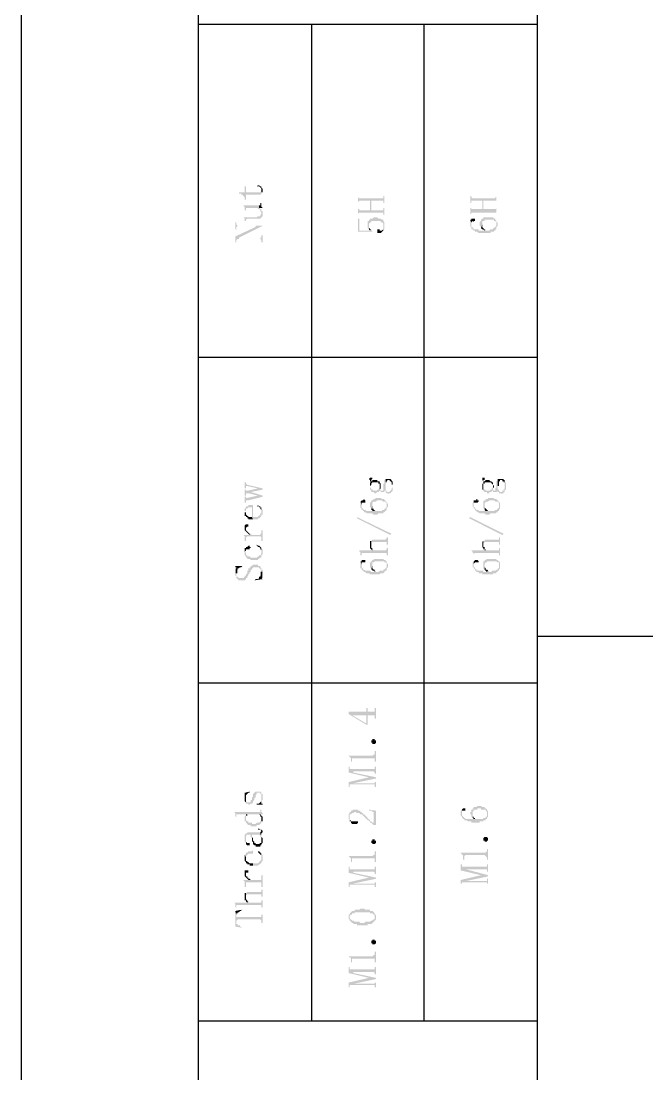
# Model space of a CAD drawing. Header units: inches. Extents: x 3613 to 8393, y -2205 to -794.
# Drawn here: x 7973.29 to 7996.97, y -1040.07 to -1000.27 of the extents above; entities that cross this region are included whole.
import ezdxf

# ---------------------------------------------------------------- set-up
doc = ezdxf.new("R2010")
doc.units = ezdxf.units.IN
doc.header["$MEASUREMENT"] = 0

msp = doc.modelspace()

# ---------------------------------------------------------------- hatches: boundary and pattern name
at = {"transparency": 33554559}
for points in [[(7981.527, -1006.742), (7981.527, -1006.787), (7981.617, -1006.787), (7981.617, -1006.832), (7981.662, -1006.832), (7981.707, -1006.877), (7981.707, -1006.877), (7981.752, -1006.922), (7981.752, -1007.012), (7981.798, -1007.012), (7981.798, -1006.832), (7982.339, -1006.832), (7982.384, -1006.787), (7982.384, -1006.651), (7982.384, -1006.696), (7982.384, -1006.696), (7982.339, -1006.742), (7981.798, -1006.742), (7981.798, -1006.516), (7981.752, -1006.516), (7981.752, -1006.742)], [(7982.204, -1006.516), (7982.294, -1006.516), (7982.339, -1006.561), (7982.339, -1006.561), (7982.384, -1006.606), (7982.384, -1006.787), (7982.384, -1006.742), (7982.429, -1006.742), (7982.429, -1006.651), (7982.429, -1006.606), (7982.384, -1006.561), (7982.384, -1006.516), (7982.339, -1006.516), (7982.294, -1006.471), (7982.249, -1006.471)], [(7986.04, -1006.877), (7986.04, -1007.148), (7986.04, -1007.103), (7986.04, -1007.103), (7986.085, -1007.058), (7986.491, -1007.058), (7986.491, -1007.419), (7986.536, -1007.058), (7986.988, -1007.058), (7986.988, -1007.103), (7986.988, -1007.148), (7987.033, -1007.148), (7987.033, -1006.877), (7986.988, -1006.877), (7986.988, -1006.922), (7986.988, -1006.967), (7986.085, -1006.967), (7986.04, -1006.922)], [(7986.04, -1007.328), (7986.04, -1007.599), (7986.04, -1007.554), (7986.04, -1007.554), (7986.085, -1007.509), (7986.988, -1007.509), (7986.988, -1007.599), (7987.033, -1007.599), (7987.033, -1007.328), (7986.988, -1007.328), (7986.988, -1007.373), (7986.988, -1007.419), (7986.536, -1007.419), (7986.536, -1007.058), (7986.491, -1007.419), (7986.085, -1007.419), (7986.085, -1007.373), (7986.04, -1007.373), (7986.04, -1007.328)], [(7990.282, -1006.877), (7990.282, -1007.148), (7990.328, -1007.148), (7990.328, -1007.058), (7990.734, -1007.058), (7990.734, -1007.373), (7990.779, -1007.058), (7991.275, -1007.058), (7991.275, -1007.148), (7991.275, -1006.877), (7991.275, -1006.922), (7991.23, -1006.922), (7991.23, -1006.967), (7990.373, -1006.967), (7990.328, -1006.922), (7990.328, -1006.877), (7990.328, -1006.877)], [(7990.282, -1007.328), (7990.282, -1007.554), (7990.328, -1007.554), (7990.328, -1007.509), (7991.275, -1007.509), (7991.275, -1007.554), (7991.275, -1007.328), (7991.275, -1007.328), (7991.23, -1007.373), (7990.779, -1007.373), (7990.779, -1007.058), (7990.734, -1007.373), (7990.328, -1007.373), (7990.328, -1007.328), (7990.328, -1007.328)], [(7981.707, -1007.238), (7981.707, -1007.283), (7981.752, -1007.283), (7981.752, -1007.328), (7981.752, -1007.419), (7981.798, -1007.419), (7981.798, -1007.373), (7981.798, -1007.328), (7982.249, -1007.328), (7982.249, -1007.373), (7982.294, -1007.373), (7982.339, -1007.419), (7982.339, -1007.464), (7982.339, -1007.464), (7982.384, -1007.509), (7982.384, -1007.554), (7982.384, -1007.373), (7982.339, -1007.373), (7982.294, -1007.328), (7982.294, -1007.238)], [(7981.707, -1007.689), (7981.707, -1007.689), (7981.752, -1007.734), (7981.752, -1007.78), (7981.752, -1007.825), (7981.798, -1007.825), (7981.798, -1007.78), (7981.798, -1007.78), (7981.843, -1007.734), (7982.339, -1007.734), (7982.384, -1007.689), (7982.384, -1007.689), (7982.429, -1007.644), (7982.429, -1007.554), (7982.429, -1007.464), (7982.384, -1007.464), (7982.384, -1007.419), (7982.384, -1007.373), (7982.384, -1007.554), (7982.384, -1007.554), (7982.339, -1007.599), (7982.339, -1007.644), (7982.249, -1007.644), (7982.204, -1007.689)], [(7982.294, -1007.238), (7982.294, -1007.328), (7982.429, -1007.328), (7982.384, -1007.283), (7982.384, -1007.238), (7982.384, -1007.148), (7982.339, -1007.148), (7982.339, -1007.193), (7982.339, -1007.238), (7982.339, -1007.238)], [(7981.391, -1007.87), (7981.391, -1008.141), (7981.437, -1008.141), (7981.437, -1008.05), (7981.437, -1008.05), (7981.482, -1008.005), (7982.159, -1008.005), (7982.159, -1008.05), (7982.429, -1008.005), (7981.482, -1008.005), (7981.437, -1007.96), (7981.437, -1007.87)], [(7986.04, -1007.734), (7986.04, -1008.231), (7986.582, -1008.231), (7986.582, -1008.186), (7986.536, -1008.186), (7986.536, -1008.141), (7986.491, -1008.186), (7986.085, -1008.186), (7986.085, -1007.734)], [(7986.401, -1007.96), (7986.401, -1008.005), (7986.401, -1008.096), (7986.401, -1008.096), (7986.446, -1008.141), (7986.446, -1007.96), (7986.446, -1007.915), (7986.491, -1007.915), (7986.491, -1007.87), (7986.536, -1007.87), (7986.536, -1007.825), (7986.898, -1007.825), (7986.898, -1007.87), (7986.943, -1007.87), (7986.988, -1007.915), (7986.988, -1007.96), (7986.988, -1008.141), (7987.033, -1008.141), (7987.033, -1008.05), (7987.033, -1007.96), (7987.033, -1007.87), (7987.033, -1007.87), (7986.988, -1007.825), (7986.988, -1007.78), (7986.943, -1007.78), (7986.898, -1007.734), (7986.807, -1007.734), (7986.762, -1007.689), (7986.627, -1007.689), (7986.582, -1007.734), (7986.491, -1007.734), (7986.491, -1007.78), (7986.446, -1007.78), (7986.446, -1007.825), (7986.401, -1007.825), (7986.401, -1007.915), (7986.401, -1007.915)], [(7990.282, -1007.78), (7990.328, -1007.915), (7990.328, -1007.87), (7990.328, -1007.87), (7990.373, -1007.825), (7990.373, -1007.825), (7990.418, -1007.87), (7990.418, -1007.825), (7990.463, -1007.825), (7990.463, -1007.78), (7990.463, -1007.734), (7990.328, -1007.734), (7990.328, -1007.78)], [(7990.282, -1007.915), (7990.282, -1008.005), (7990.282, -1008.05), (7990.328, -1008.05), (7990.328, -1008.141), (7990.373, -1008.141), (7990.418, -1008.186), (7990.463, -1008.186), (7990.463, -1008.231), (7990.553, -1008.231), (7990.598, -1008.276), (7991.05, -1008.276), (7991.05, -1008.231), (7991.185, -1008.231), (7991.185, -1008.186), (7991.23, -1008.186), (7991.23, -1008.141), (7991.275, -1008.141), (7991.275, -1007.96), (7991.275, -1008.005), (7991.275, -1008.005), (7991.23, -1008.05), (7991.23, -1008.05), (7991.185, -1008.096), (7991.14, -1008.096), (7991.14, -1008.141), (7991.05, -1008.141), (7991.005, -1008.186), (7990.869, -1008.186), (7990.869, -1008.141), (7990.824, -1008.141), (7990.824, -1008.186), (7990.598, -1008.186), (7990.598, -1008.141), (7990.418, -1008.141), (7990.418, -1008.096), (7990.373, -1008.096), (7990.373, -1008.05), (7990.328, -1008.05), (7990.328, -1007.96), (7990.328, -1007.915), (7990.282, -1007.78), (7990.282, -1007.87), (7990.282, -1007.87)], [(7990.644, -1007.96), (7990.644, -1008.005), (7990.644, -1008.005), (7990.689, -1008.05), (7990.689, -1008.096), (7990.689, -1008.096), (7990.734, -1007.96), (7990.734, -1007.915), (7990.734, -1007.825), (7990.824, -1007.825), (7990.824, -1007.78), (7991.185, -1007.78), (7991.185, -1007.825), (7991.23, -1007.825), (7991.275, -1007.87), (7991.275, -1007.915), (7991.275, -1008.096), (7991.275, -1008.05), (7991.321, -1008.005), (7991.321, -1007.96), (7991.321, -1007.87), (7991.275, -1007.87), (7991.275, -1007.825), (7991.275, -1007.825), (7991.23, -1007.78), (7991.23, -1007.734), (7991.185, -1007.734), (7991.14, -1007.689), (7990.779, -1007.689), (7990.779, -1007.734), (7990.734, -1007.734), (7990.689, -1007.78), (7990.689, -1007.825), (7990.644, -1007.87), (7990.644, -1007.915)], [(7981.391, -1008.411), (7981.391, -1008.637), (7981.437, -1008.637), (7981.437, -1008.547), (7981.437, -1008.547), (7981.482, -1008.502), (7981.527, -1008.457), (7982.429, -1008.005), (7982.159, -1008.05)], [(7986.446, -1008.141), (7986.446, -1008.141), (7986.491, -1008.186), (7986.491, -1008.186), (7986.536, -1008.141), (7986.491, -1008.141), (7986.491, -1008.096), (7986.446, -1008.096), (7986.446, -1008.005), (7986.446, -1008.005)], [(7986.762, -1008.231), (7986.762, -1008.276), (7986.898, -1008.276), (7986.943, -1008.231), (7986.943, -1008.231), (7986.988, -1008.186), (7986.988, -1008.005), (7986.988, -1008.05), (7986.988, -1008.141), (7986.988, -1008.141), (7986.943, -1008.186), (7986.852, -1008.186), (7986.852, -1008.141), (7986.762, -1008.141), (7986.762, -1008.186)], [(7990.689, -1008.096), (7990.734, -1008.141), (7990.779, -1008.141), (7990.824, -1008.186), (7990.824, -1008.141), (7990.824, -1008.141), (7990.779, -1008.096), (7990.779, -1008.096), (7990.734, -1008.05), (7990.734, -1007.96), (7990.734, -1007.96)], [(7981.482, -1008.502), (7982.339, -1008.502), (7982.384, -1008.547), (7982.384, -1008.637), (7982.429, -1008.637), (7982.429, -1008.366), (7982.384, -1008.366), (7982.384, -1008.457), (7982.339, -1008.457), (7982.339, -1008.502), (7981.527, -1008.502), (7981.527, -1008.457)], [(7981.752, -1017.709), (7981.752, -1017.934), (7981.798, -1017.934), (7981.798, -1017.889), (7981.798, -1017.844), (7981.843, -1017.844), (7982.249, -1017.934), (7982.249, -1017.934), (7982.429, -1017.98), (7982.429, -1017.934), (7981.843, -1017.799), (7981.843, -1017.799), (7981.798, -1017.754), (7981.798, -1017.709)], [(7986.446, -1017.573), (7986.446, -1017.573), (7986.491, -1017.618), (7986.491, -1017.664), (7986.536, -1017.709), (7986.536, -1017.618), (7986.536, -1017.618), (7986.582, -1017.573), (7986.582, -1017.528), (7986.491, -1017.528)], [(7986.491, -1017.98), (7986.536, -1018.025), (7986.536, -1018.07), (7986.627, -1018.07), (7986.672, -1018.115), (7986.717, -1018.115), (7986.762, -1018.07), (7986.807, -1018.07), (7986.852, -1018.025), (7986.898, -1018.025), (7986.898, -1018.07), (7987.033, -1018.07), (7987.033, -1018.025), (7987.078, -1018.025), (7987.078, -1018.07), (7987.078, -1018.07), (7987.123, -1018.115), (7987.168, -1018.115), (7987.213, -1018.16), (7987.213, -1018.115), (7987.259, -1018.115), (7987.304, -1018.07), (7987.304, -1018.07), (7987.349, -1018.025), (7987.349, -1017.98), (7987.349, -1017.844), (7987.349, -1017.799), (7987.349, -1017.709), (7987.349, -1017.664), (7987.349, -1017.844), (7987.349, -1017.889), (7987.304, -1017.934), (7987.304, -1017.98), (7987.304, -1017.98), (7987.259, -1018.025), (7987.259, -1018.025), (7987.213, -1018.07), (7987.123, -1018.07), (7987.123, -1018.025), (7987.078, -1018.025), (7987.078, -1017.98), (7987.078, -1017.573), (7987.033, -1017.618), (7987.033, -1017.709), (7987.033, -1017.754), (7986.988, -1017.754), (7986.988, -1017.844), (7986.988, -1017.889), (7986.988, -1017.98), (7986.988, -1018.025), (7986.898, -1018.025), (7986.898, -1017.98), (7986.852, -1017.98), (7986.852, -1017.844), (7986.852, -1017.889), (7986.852, -1017.934), (7986.852, -1017.934), (7986.807, -1017.98), (7986.762, -1017.98), (7986.762, -1018.025), (7986.627, -1018.025), (7986.582, -1017.98), (7986.536, -1017.98), (7986.536, -1017.934), (7986.536, -1017.934), (7986.491, -1017.889), (7986.491, -1017.844)], [(7986.491, -1017.844), (7986.491, -1017.889), (7986.491, -1017.98), (7986.491, -1017.844), (7986.491, -1017.844), (7986.536, -1017.799), (7986.536, -1017.754), (7986.536, -1017.754), (7986.582, -1017.709), (7986.807, -1017.709), (7986.807, -1017.754), (7986.852, -1017.754), (7986.852, -1017.844), (7986.852, -1017.98), (7986.898, -1017.934), (7986.898, -1017.844), (7986.898, -1017.754), (7986.898, -1017.754), (7986.852, -1017.709), (7986.852, -1017.664), (7986.762, -1017.664), (7986.762, -1017.618), (7986.582, -1017.618), (7986.582, -1017.664), (7986.536, -1017.664), (7986.536, -1017.618), (7986.536, -1017.709), (7986.491, -1017.709), (7986.491, -1017.754)], [(7987.078, -1017.573), (7987.078, -1017.98), (7987.078, -1017.934), (7987.078, -1017.844), (7987.078, -1017.799), (7987.078, -1017.709), (7987.123, -1017.709), (7987.123, -1017.664), (7987.123, -1017.664), (7987.168, -1017.618), (7987.213, -1017.618), (7987.259, -1017.664), (7987.259, -1017.664), (7987.304, -1017.709), (7987.304, -1017.799), (7987.349, -1017.799), (7987.349, -1017.844), (7987.349, -1017.664), (7987.304, -1017.664), (7987.304, -1017.618), (7987.304, -1017.618), (7987.259, -1017.573)], [(7990.734, -1017.573), (7990.734, -1017.618), (7990.734, -1017.618), (7990.779, -1017.664), (7990.779, -1017.709), (7990.779, -1017.618), (7990.824, -1017.618), (7990.824, -1017.573), (7990.824, -1017.528), (7990.734, -1017.528)], [(7990.734, -1017.844), (7990.734, -1017.889), (7990.734, -1017.98), (7990.779, -1017.98), (7990.779, -1017.844), (7990.779, -1017.754), (7990.824, -1017.754), (7990.824, -1017.709), (7991.05, -1017.709), (7991.095, -1017.754), (7991.095, -1017.754), (7991.14, -1017.799), (7991.14, -1017.844), (7991.14, -1017.98), (7991.14, -1017.934), (7991.14, -1017.934), (7991.185, -1017.889), (7991.185, -1017.844), (7991.185, -1017.844), (7991.14, -1017.799), (7991.14, -1017.754), (7991.14, -1017.709), (7991.095, -1017.709), (7991.095, -1017.664), (7991.05, -1017.664), (7991.005, -1017.618), (7990.869, -1017.618), (7990.824, -1017.664), (7990.779, -1017.664), (7990.779, -1017.618), (7990.779, -1017.709), (7990.779, -1017.754), (7990.734, -1017.754)], [(7990.779, -1017.98), (7990.779, -1018.025), (7990.779, -1018.025), (7990.824, -1018.07), (7990.914, -1018.07), (7990.914, -1018.115), (7991.005, -1018.115), (7991.005, -1018.07), (7991.095, -1018.07), (7991.095, -1018.025), (7991.14, -1018.025), (7991.14, -1018.07), (7991.275, -1018.07), (7991.321, -1018.025), (7991.321, -1018.07), (7991.366, -1018.07), (7991.366, -1018.115), (7991.456, -1018.115), (7991.456, -1018.16), (7991.501, -1018.115), (7991.546, -1018.115), (7991.546, -1018.07), (7991.591, -1018.07), (7991.591, -1018.025), (7991.591, -1017.98), (7991.636, -1017.98), (7991.636, -1017.844), (7991.636, -1017.799), (7991.636, -1017.709), (7991.591, -1017.709), (7991.591, -1017.664), (7991.591, -1017.844), (7991.591, -1017.934), (7991.591, -1017.934), (7991.546, -1017.98), (7991.546, -1018.025), (7991.501, -1018.025), (7991.501, -1018.07), (7991.411, -1018.07), (7991.366, -1018.025), (7991.366, -1017.98), (7991.321, -1017.98), (7991.321, -1017.573), (7991.321, -1017.618), (7991.321, -1017.618), (7991.275, -1017.664), (7991.275, -1017.709), (7991.275, -1017.754), (7991.275, -1017.844), (7991.275, -1017.889), (7991.275, -1017.889), (7991.23, -1017.934), (7991.23, -1017.98), (7991.23, -1018.025), (7991.185, -1018.025), (7991.14, -1017.98), (7991.14, -1017.844), (7991.14, -1017.889), (7991.14, -1017.889), (7991.095, -1017.934), (7991.095, -1017.98), (7991.05, -1017.98), (7991.005, -1018.025), (7990.869, -1018.025), (7990.869, -1017.98), (7990.824, -1017.98), (7990.779, -1017.934), (7990.779, -1017.844)], [(7991.321, -1017.573), (7991.321, -1017.98), (7991.321, -1017.934), (7991.321, -1017.844), (7991.366, -1017.844), (7991.366, -1017.799), (7991.366, -1017.709), (7991.366, -1017.664), (7991.411, -1017.664), (7991.411, -1017.618), (7991.501, -1017.618), (7991.501, -1017.664), (7991.546, -1017.664), (7991.546, -1017.709), (7991.591, -1017.709), (7991.591, -1017.799), (7991.591, -1017.844), (7991.591, -1017.664), (7991.591, -1017.618), (7991.546, -1017.618), (7991.546, -1017.573), (7991.366, -1017.573)], [(7981.752, -1017.98), (7981.752, -1018.205), (7981.798, -1018.205), (7981.798, -1018.16), (7981.798, -1018.115), (7981.888, -1018.115), (7981.978, -1018.07), (7982.429, -1017.98), (7982.249, -1017.934), (7981.843, -1018.025), (7981.798, -1018.025), (7981.798, -1017.98), (7981.798, -1017.98)], [(7981.752, -1018.25), (7981.752, -1018.476), (7981.798, -1018.476), (7981.798, -1018.431), (7981.798, -1018.386), (7981.888, -1018.386), (7982.429, -1018.25), (7982.249, -1018.205), (7981.843, -1018.295), (7981.798, -1018.295), (7981.798, -1018.25), (7981.798, -1018.25)], [(7981.888, -1018.115), (7982.249, -1018.205), (7982.249, -1018.205), (7982.429, -1018.25), (7982.429, -1018.205), (7981.978, -1018.07)], [(7981.752, -1018.702), (7981.752, -1018.837), (7981.752, -1018.792), (7981.798, -1018.792), (7981.798, -1018.747), (7981.798, -1018.702), (7981.843, -1018.702), (7981.888, -1018.656), (7982.023, -1018.656), (7982.023, -1019.018), (7982.068, -1019.108), (7982.249, -1019.108), (7982.249, -1019.063), (7982.294, -1019.063), (7982.339, -1019.018), (7982.339, -1019.018), (7982.384, -1018.972), (7982.384, -1018.927), (7982.429, -1018.927), (7982.429, -1018.837), (7982.429, -1018.792), (7982.429, -1018.747), (7982.384, -1018.702), (7982.384, -1018.656), (7982.384, -1018.792), (7982.384, -1018.882), (7982.339, -1018.882), (7982.339, -1018.927), (7982.339, -1018.927), (7982.294, -1018.972), (7982.249, -1018.972), (7982.249, -1019.018), (7982.068, -1019.018), (7982.068, -1018.566), (7981.888, -1018.566), (7981.888, -1018.611), (7981.798, -1018.611), (7981.798, -1018.656), (7981.798, -1018.656)], [(7982.204, -1018.611), (7982.294, -1018.611), (7982.294, -1018.656), (7982.339, -1018.656), (7982.339, -1018.702), (7982.339, -1018.702), (7982.384, -1018.747), (7982.384, -1018.792), (7982.384, -1018.656), (7982.339, -1018.656), (7982.339, -1018.611), (7982.294, -1018.611), (7982.249, -1018.566), (7982.249, -1018.566)], [(7986.13, -1018.431), (7986.175, -1018.566), (7986.175, -1018.521), (7986.175, -1018.476), (7986.311, -1018.476), (7986.311, -1018.431), (7986.311, -1018.386), (7986.311, -1018.386), (7986.266, -1018.341), (7986.266, -1018.341), (7986.221, -1018.386), (7986.175, -1018.386)], [(7986.13, -1018.521), (7986.13, -1018.611), (7986.13, -1018.656), (7986.13, -1018.656), (7986.175, -1018.702), (7986.175, -1018.747), (7986.221, -1018.747), (7986.221, -1018.792), (7986.266, -1018.792), (7986.266, -1018.837), (7986.356, -1018.837), (7986.356, -1018.882), (7986.582, -1018.882), (7986.627, -1018.927), (7986.762, -1018.927), (7986.807, -1018.882), (7986.988, -1018.882), (7986.988, -1018.837), (7987.033, -1018.837), (7987.078, -1018.792), (7987.078, -1018.792), (7987.123, -1018.747), (7987.123, -1018.566), (7987.123, -1018.611), (7987.123, -1018.656), (7987.078, -1018.656), (7987.078, -1018.702), (7987.033, -1018.702), (7987.033, -1018.747), (7986.943, -1018.747), (7986.943, -1018.792), (7986.717, -1018.792), (7986.672, -1018.747), (7986.672, -1018.792), (7986.356, -1018.792), (7986.311, -1018.747), (7986.266, -1018.747), (7986.221, -1018.702), (7986.221, -1018.702), (7986.175, -1018.656), (7986.175, -1018.566), (7986.175, -1018.566), (7986.13, -1018.431)], [(7986.491, -1018.566), (7986.491, -1018.656), (7986.536, -1018.656), (7986.536, -1018.702), (7986.536, -1018.747), (7986.582, -1018.566), (7986.582, -1018.476), (7986.582, -1018.476), (7986.627, -1018.431), (7986.717, -1018.431), (7986.762, -1018.386), (7986.943, -1018.386), (7986.988, -1018.431), (7987.078, -1018.431), (7987.078, -1018.476), (7987.123, -1018.476), (7987.123, -1018.566), (7987.123, -1018.747), (7987.123, -1018.656), (7987.168, -1018.656), (7987.168, -1018.566), (7987.168, -1018.521), (7987.168, -1018.521), (7987.123, -1018.476), (7987.123, -1018.431), (7987.078, -1018.431), (7987.078, -1018.386), (7987.033, -1018.386), (7987.033, -1018.341), (7986.943, -1018.341), (7986.898, -1018.295), (7986.717, -1018.295), (7986.672, -1018.341), (7986.627, -1018.341), (7986.582, -1018.386), (7986.536, -1018.386), (7986.536, -1018.431), (7986.536, -1018.431), (7986.491, -1018.476), (7986.491, -1018.521), (7986.491, -1018.521)], [(7986.536, -1018.747), (7986.582, -1018.747), (7986.582, -1018.792), (7986.672, -1018.792), (7986.672, -1018.747), (7986.627, -1018.747), (7986.627, -1018.702), (7986.582, -1018.702), (7986.582, -1018.611), (7986.582, -1018.566)], [(7990.373, -1018.521), (7990.373, -1018.611), (7990.373, -1018.611), (7990.418, -1018.656), (7990.418, -1018.702), (7990.463, -1018.702), (7990.463, -1018.747), (7990.463, -1018.747), (7990.508, -1018.792), (7990.508, -1018.792), (7990.553, -1018.837), (7990.598, -1018.837), (7990.644, -1018.882), (7990.824, -1018.882), (7990.869, -1018.927), (7991.005, -1018.927), (7991.05, -1018.882), (7991.23, -1018.882), (7991.275, -1018.837), (7991.321, -1018.837), (7991.321, -1018.792), (7991.366, -1018.792), (7991.366, -1018.747), (7991.366, -1018.566), (7991.366, -1018.611), (7991.366, -1018.656), (7991.366, -1018.656), (7991.321, -1018.702), (7991.321, -1018.702), (7991.275, -1018.747), (7991.23, -1018.747), (7991.185, -1018.792), (7990.959, -1018.792), (7990.959, -1018.747), (7990.914, -1018.792), (7990.598, -1018.792), (7990.598, -1018.747), (7990.508, -1018.747), (7990.508, -1018.702), (7990.463, -1018.702), (7990.463, -1018.656), (7990.418, -1018.656), (7990.418, -1018.566), (7990.418, -1018.431), (7990.418, -1018.431), (7990.373, -1018.476)], [(7990.418, -1018.431), (7990.418, -1018.566), (7990.418, -1018.521), (7990.418, -1018.476), (7990.553, -1018.476), (7990.598, -1018.431), (7990.598, -1018.386), (7990.553, -1018.386), (7990.553, -1018.341), (7990.508, -1018.341), (7990.508, -1018.386), (7990.418, -1018.386)], [(7990.779, -1018.566), (7990.779, -1018.656), (7990.779, -1018.702), (7990.824, -1018.702), (7990.824, -1018.747), (7990.824, -1018.566), (7990.824, -1018.476), (7990.869, -1018.476), (7990.869, -1018.431), (7990.959, -1018.431), (7991.005, -1018.386), (7991.185, -1018.386), (7991.23, -1018.431), (7991.321, -1018.431), (7991.366, -1018.476), (7991.366, -1018.566), (7991.366, -1018.747), (7991.411, -1018.702), (7991.411, -1018.656), (7991.411, -1018.566), (7991.411, -1018.521), (7991.411, -1018.476), (7991.411, -1018.476), (7991.366, -1018.431), (7991.366, -1018.431), (7991.321, -1018.386), (7991.321, -1018.386), (7991.275, -1018.341), (7991.185, -1018.341), (7991.185, -1018.295), (7990.959, -1018.295), (7990.959, -1018.341), (7990.869, -1018.341), (7990.869, -1018.386), (7990.824, -1018.386), (7990.779, -1018.431), (7990.779, -1018.521), (7990.779, -1018.521)], [(7990.824, -1018.747), (7990.824, -1018.747), (7990.869, -1018.792), (7990.914, -1018.792), (7990.959, -1018.747), (7990.914, -1018.747), (7990.869, -1018.702), (7990.869, -1018.702), (7990.824, -1018.656), (7990.824, -1018.611), (7990.824, -1018.566)], [(7981.752, -1018.837), (7981.752, -1018.927), (7981.752, -1018.972), (7981.798, -1018.972), (7981.798, -1019.018), (7981.843, -1019.018), (7981.843, -1019.063), (7981.888, -1019.063), (7981.888, -1019.108), (7982.068, -1019.108), (7982.023, -1019.018), (7981.888, -1019.018), (7981.888, -1018.972), (7981.843, -1018.972), (7981.798, -1018.927), (7981.798, -1018.837), (7981.752, -1018.837), (7981.752, -1018.702), (7981.752, -1018.747), (7981.752, -1018.792)], [(7987.304, -1019.649), (7987.259, -1019.695), (7985.995, -1019.063), (7985.995, -1019.018)], [(7991.546, -1019.649), (7991.501, -1019.695), (7990.237, -1019.063), (7990.282, -1019.018)], [(7981.752, -1019.424), (7981.752, -1019.469), (7981.752, -1019.514), (7981.798, -1019.559), (7981.798, -1019.424), (7981.798, -1019.424), (7981.843, -1019.379), (7981.888, -1019.379), (7981.888, -1019.333), (7981.888, -1019.288), (7981.798, -1019.288), (7981.752, -1019.333), (7981.752, -1019.379)], [(7981.798, -1019.559), (7981.798, -1019.559), (7981.843, -1019.604), (7981.843, -1019.604), (7981.888, -1019.649), (7981.888, -1019.649), (7981.933, -1019.695), (7981.933, -1019.649), (7981.933, -1019.649), (7981.888, -1019.604), (7981.888, -1019.604), (7981.843, -1019.559), (7981.843, -1019.559), (7981.798, -1019.514), (7981.798, -1019.469), (7981.798, -1019.424)], [(7981.707, -1019.695), (7981.707, -1019.695), (7981.752, -1019.74), (7981.752, -1019.785), (7981.752, -1019.875), (7981.752, -1019.92), (7981.798, -1019.92), (7981.798, -1019.785), (7981.798, -1019.785), (7981.843, -1019.74), (7982.339, -1019.74), (7982.384, -1019.785), (7982.384, -1019.92), (7982.429, -1019.92), (7982.429, -1019.514), (7982.384, -1019.514), (7982.384, -1019.649), (7982.339, -1019.649), (7982.339, -1019.695), (7982.023, -1019.695), (7981.978, -1019.649), (7981.933, -1019.649), (7981.933, -1019.695)], [(7986.536, -1019.92), (7986.536, -1020.056), (7986.536, -1020.01), (7986.536, -1019.965), (7987.123, -1019.965), (7987.123, -1020.056), (7987.168, -1020.056), (7987.168, -1019.785), (7987.123, -1019.785), (7987.123, -1019.83), (7987.078, -1019.83), (7987.078, -1019.875), (7986.582, -1019.875)], [(7990.779, -1019.92), (7990.779, -1020.056), (7990.779, -1020.01), (7990.779, -1020.01), (7990.824, -1019.965), (7991.366, -1019.965), (7991.366, -1020.056), (7991.411, -1020.056), (7991.411, -1019.785), (7991.366, -1019.785), (7991.366, -1019.83), (7991.366, -1019.875), (7990.824, -1019.875), (7990.824, -1019.92)], [(7981.752, -1020.326), (7981.752, -1020.417), (7981.752, -1020.462), (7981.752, -1020.326), (7981.752, -1020.326), (7981.798, -1020.281), (7981.798, -1020.236), (7981.933, -1020.236), (7981.933, -1020.191), (7981.978, -1020.191), (7981.978, -1020.146), (7981.933, -1020.146), (7981.933, -1020.101), (7981.888, -1020.101), (7981.843, -1020.146), (7981.798, -1020.146), (7981.798, -1020.191), (7981.752, -1020.191), (7981.752, -1020.281), (7981.752, -1020.281)], [(7981.752, -1020.462), (7981.798, -1020.507), (7981.798, -1020.552), (7981.843, -1020.552), (7981.843, -1020.597), (7981.933, -1020.597), (7981.978, -1020.642), (7982.249, -1020.642), (7982.249, -1020.597), (7982.294, -1020.597), (7982.339, -1020.552), (7982.384, -1020.552), (7982.384, -1020.507), (7982.384, -1020.462), (7982.429, -1020.417), (7982.429, -1020.326), (7982.429, -1020.236), (7982.384, -1020.236), (7982.384, -1020.191), (7982.384, -1020.326), (7982.384, -1020.372), (7982.384, -1020.417), (7982.339, -1020.462), (7982.294, -1020.462), (7982.294, -1020.507), (7982.249, -1020.507), (7982.204, -1020.552), (7981.978, -1020.552), (7981.933, -1020.507), (7981.843, -1020.507), (7981.843, -1020.462), (7981.798, -1020.462), (7981.798, -1020.417), (7981.798, -1020.372), (7981.752, -1020.326)], [(7982.204, -1020.101), (7982.204, -1020.101), (7982.249, -1020.146), (7982.294, -1020.146), (7982.339, -1020.191), (7982.339, -1020.236), (7982.384, -1020.281), (7982.384, -1020.326), (7982.384, -1020.191), (7982.339, -1020.146), (7982.339, -1020.146), (7982.294, -1020.101), (7982.249, -1020.101), (7982.204, -1020.056)], [(7986.085, -1020.281), (7986.085, -1020.326), (7986.13, -1020.326), (7986.13, -1020.372), (7986.13, -1020.462), (7986.175, -1020.462), (7986.175, -1020.417), (7986.175, -1020.372), (7987.123, -1020.372), (7987.123, -1020.462), (7987.168, -1020.462), (7987.168, -1020.191), (7987.123, -1020.191), (7987.123, -1020.236), (7987.123, -1020.236), (7987.078, -1020.281), (7986.627, -1020.281), (7986.582, -1020.236), (7986.582, -1020.281)], [(7986.491, -1020.056), (7986.491, -1020.101), (7986.491, -1020.191), (7986.491, -1020.191), (7986.536, -1020.236), (7986.536, -1020.236), (7986.582, -1020.281), (7986.582, -1020.236), (7986.582, -1020.191), (7986.536, -1020.191), (7986.536, -1020.146), (7986.536, -1019.92), (7986.491, -1019.92), (7986.491, -1019.965), (7986.491, -1020.01)], [(7990.328, -1020.281), (7990.328, -1020.281), (7990.373, -1020.326), (7990.373, -1020.372), (7990.418, -1020.372), (7990.418, -1020.462), (7990.418, -1020.417), (7990.418, -1020.417), (7990.463, -1020.372), (7991.366, -1020.372), (7991.366, -1020.462), (7991.411, -1020.462), (7991.411, -1020.191), (7991.366, -1020.191), (7991.366, -1020.236), (7991.366, -1020.281), (7990.869, -1020.281), (7990.869, -1020.236), (7990.869, -1020.281)], [(7990.734, -1020.056), (7990.734, -1020.101), (7990.734, -1020.146), (7990.779, -1020.191), (7990.779, -1020.236), (7990.824, -1020.236), (7990.824, -1020.281), (7990.869, -1020.281), (7990.869, -1020.236), (7990.824, -1020.236), (7990.824, -1020.191), (7990.824, -1020.146), (7990.779, -1020.146), (7990.779, -1019.92), (7990.779, -1019.92), (7990.734, -1019.965), (7990.734, -1020.01)], [(7986.491, -1020.823), (7986.491, -1020.913), (7986.491, -1020.913), (7986.536, -1020.958), (7986.536, -1021.003), (7986.536, -1021.003), (7986.582, -1020.823), (7986.582, -1020.778), (7986.582, -1020.733), (7986.627, -1020.733), (7986.672, -1020.687), (7987.033, -1020.687), (7987.033, -1020.733), (7987.078, -1020.733), (7987.123, -1020.778), (7987.123, -1021.003), (7987.123, -1020.958), (7987.123, -1020.958), (7987.168, -1020.913), (7987.168, -1020.823), (7987.168, -1020.778), (7987.123, -1020.778), (7987.123, -1020.687), (7987.078, -1020.687), (7987.078, -1020.642), (7987.033, -1020.642), (7986.988, -1020.597), (7986.627, -1020.597), (7986.627, -1020.642), (7986.582, -1020.642), (7986.536, -1020.687), (7986.536, -1020.733), (7986.491, -1020.733)], [(7990.779, -1020.823), (7990.779, -1020.913), (7990.779, -1020.958), (7990.779, -1020.958), (7990.824, -1021.003), (7990.824, -1020.823), (7990.824, -1020.778), (7990.824, -1020.778), (7990.869, -1020.733), (7990.914, -1020.733), (7990.914, -1020.687), (7991.275, -1020.687), (7991.321, -1020.733), (7991.366, -1020.733), (7991.366, -1020.778), (7991.366, -1021.003), (7991.411, -1020.958), (7991.411, -1020.913), (7991.411, -1020.823), (7991.411, -1020.778), (7991.411, -1020.733), (7991.366, -1020.687), (7991.366, -1020.687), (7991.321, -1020.642), (7991.275, -1020.642), (7991.275, -1020.597), (7990.914, -1020.597), (7990.869, -1020.642), (7990.824, -1020.642), (7990.824, -1020.687), (7990.779, -1020.687), (7990.779, -1020.733)], [(7981.391, -1021.139), (7981.391, -1021.229), (7981.391, -1021.229), (7981.437, -1021.274), (7981.437, -1021.319), (7981.437, -1021.319), (7981.482, -1021.364), (7981.482, -1021.364), (7981.527, -1021.41), (7981.752, -1021.41), (7981.798, -1021.364), (7981.798, -1021.319), (7981.843, -1021.319), (7981.843, -1021.274), (7981.843, -1021.274), (7981.888, -1021.229), (7981.888, -1021.184), (7981.933, -1021.139), (7981.933, -1021.094), (7981.978, -1021.094), (7981.978, -1021.003), (7982.023, -1021.003), (7982.023, -1020.958), (7982.068, -1020.958), (7982.068, -1020.913), (7982.294, -1020.913), (7982.294, -1020.958), (7982.339, -1020.958), (7982.339, -1021.003), (7982.384, -1021.003), (7982.384, -1021.094), (7982.384, -1021.274), (7982.384, -1021.229), (7982.429, -1021.184), (7982.429, -1021.094), (7982.429, -1021.003), (7982.384, -1021.003), (7982.384, -1020.958), (7982.384, -1020.958), (7982.339, -1020.913), (7982.339, -1020.868), (7982.249, -1020.868), (7982.249, -1020.823), (7982.068, -1020.823), (7982.023, -1020.868), (7981.978, -1020.868), (7981.978, -1020.913), (7981.933, -1020.913), (7981.933, -1020.958), (7981.888, -1020.958), (7981.888, -1021.048), (7981.843, -1021.048), (7981.843, -1021.139), (7981.798, -1021.184), (7981.798, -1021.229), (7981.752, -1021.229), (7981.752, -1021.274), (7981.752, -1021.274), (7981.707, -1021.319), (7981.527, -1021.319), (7981.482, -1021.274), (7981.437, -1021.274), (7981.437, -1021.184), (7981.437, -1021.003), (7981.391, -1021.003), (7981.391, -1021.094), (7981.391, -1021.094)], [(7981.391, -1020.868), (7981.391, -1020.913), (7981.437, -1020.913), (7981.437, -1021.094), (7981.437, -1021.003), (7981.482, -1021.003), (7981.482, -1020.958), (7981.527, -1020.958), (7981.572, -1020.913), (7981.617, -1020.913), (7981.662, -1020.868), (7981.617, -1020.868)], [(7986.13, -1020.687), (7986.175, -1020.823), (7986.175, -1020.778), (7986.175, -1020.733), (7986.311, -1020.733), (7986.311, -1020.687), (7986.311, -1020.642), (7986.175, -1020.642), (7986.175, -1020.687)], [(7986.13, -1020.823), (7986.13, -1020.913), (7986.13, -1020.958), (7986.175, -1020.958), (7986.175, -1021.003), (7986.175, -1021.003), (7986.221, -1021.048), (7986.221, -1021.048), (7986.266, -1021.094), (7986.311, -1021.094), (7986.356, -1021.139), (7986.446, -1021.139), (7986.491, -1021.184), (7986.852, -1021.184), (7986.898, -1021.139), (7986.988, -1021.139), (7987.033, -1021.094), (7987.033, -1021.094), (7987.078, -1021.048), (7987.123, -1021.048), (7987.123, -1020.868), (7987.123, -1020.913), (7987.123, -1020.913), (7987.078, -1020.958), (7987.078, -1020.958), (7987.033, -1021.003), (7986.988, -1021.003), (7986.988, -1021.048), (7986.852, -1021.048), (7986.807, -1021.094), (7986.717, -1021.094), (7986.717, -1021.048), (7986.672, -1021.048), (7986.672, -1021.094), (7986.536, -1021.094), (7986.491, -1021.048), (7986.311, -1021.048), (7986.266, -1021.003), (7986.221, -1021.003), (7986.221, -1020.958), (7986.175, -1020.913), (7986.175, -1020.868), (7986.175, -1020.823), (7986.13, -1020.687), (7986.13, -1020.733), (7986.13, -1020.778)], [(7986.536, -1021.003), (7986.582, -1021.003), (7986.582, -1021.048), (7986.627, -1021.048), (7986.672, -1021.094), (7986.672, -1021.003), (7986.627, -1021.003), (7986.582, -1020.958), (7986.582, -1020.913), (7986.582, -1020.823)], [(7990.373, -1020.823), (7990.373, -1020.913), (7990.418, -1020.913), (7990.418, -1020.958), (7990.418, -1020.958), (7990.463, -1021.003), (7990.463, -1021.048), (7990.508, -1021.048), (7990.508, -1021.094), (7990.598, -1021.094), (7990.598, -1021.139), (7990.734, -1021.139), (7990.734, -1021.184), (7991.14, -1021.184), (7991.14, -1021.139), (7991.275, -1021.139), (7991.275, -1021.094), (7991.321, -1021.094), (7991.321, -1021.048), (7991.366, -1021.048), (7991.366, -1020.868), (7991.366, -1020.913), (7991.366, -1020.958), (7991.321, -1020.958), (7991.321, -1021.003), (7991.275, -1021.003), (7991.23, -1021.048), (7991.095, -1021.048), (7991.095, -1021.094), (7991.005, -1021.094), (7990.959, -1021.048), (7990.959, -1021.048), (7990.914, -1021.094), (7990.779, -1021.094), (7990.779, -1021.048), (7990.553, -1021.048), (7990.553, -1021.003), (7990.508, -1021.003), (7990.463, -1020.958), (7990.463, -1020.913), (7990.418, -1020.913), (7990.418, -1020.868), (7990.418, -1020.687), (7990.418, -1020.733), (7990.373, -1020.733), (7990.373, -1020.778)], [(7990.418, -1020.687), (7990.418, -1020.823), (7990.418, -1020.778), (7990.418, -1020.778), (7990.463, -1020.733), (7990.598, -1020.733), (7990.598, -1020.687), (7990.598, -1020.687), (7990.553, -1020.642), (7990.463, -1020.642)], [(7990.824, -1021.003), (7990.824, -1021.003), (7990.869, -1021.048), (7990.869, -1021.048), (7990.914, -1021.094), (7990.959, -1021.048), (7990.914, -1021.003), (7990.869, -1021.003), (7990.869, -1020.958), (7990.869, -1020.958), (7990.824, -1020.913), (7990.824, -1020.823)], [(7982.114, -1021.41), (7982.114, -1021.41), (7982.429, -1021.364), (7982.429, -1021.364), (7982.384, -1021.319), (7982.384, -1021.184), (7982.384, -1021.229), (7982.339, -1021.229), (7982.339, -1021.274), (7982.294, -1021.274), (7982.294, -1021.319), (7982.294, -1021.319), (7982.249, -1021.364), (7982.159, -1021.364)], [(7985.679, -1026.374), (7985.679, -1026.464), (7986.356, -1026.871), (7986.401, -1026.871), (7986.401, -1026.509), (7986.672, -1026.509), (7986.672, -1026.645), (7986.717, -1026.645), (7986.717, -1026.239), (7986.672, -1026.239), (7986.672, -1026.329), (7986.672, -1026.374), (7986.401, -1026.374), (7986.401, -1026.239), (7986.356, -1026.239), (7986.356, -1026.825), (7985.814, -1026.509), (7985.814, -1026.509)], [(7985.679, -1026.374), (7985.814, -1026.509), (7986.356, -1026.509), (7986.356, -1026.825), (7986.356, -1026.374)], [(7986.717, -1027.502), (7986.717, -1027.548), (7986.717, -1027.548), (7986.672, -1027.593), (7986.582, -1027.593), (7986.582, -1027.548), (7986.536, -1027.548), (7986.536, -1027.502), (7986.536, -1027.457), (7986.582, -1027.457), (7986.582, -1027.412), (7986.672, -1027.412), (7986.672, -1027.457), (7986.717, -1027.457), (7986.717, -1027.502)], [(7985.679, -1028.044), (7985.679, -1028.044), (7985.724, -1028.089), (7985.724, -1028.089), (7985.769, -1028.134), (7985.769, -1028.179), (7985.769, -1028.27), (7985.814, -1028.27), (7985.814, -1028.134), (7986.672, -1028.134), (7986.672, -1028.179), (7986.672, -1028.27), (7986.717, -1028.27), (7986.717, -1027.863), (7986.672, -1027.863), (7986.672, -1027.954), (7986.672, -1027.999), (7986.627, -1027.999), (7986.582, -1028.044)], [(7985.679, -1028.45), (7985.679, -1028.676), (7986.446, -1028.856), (7986.446, -1028.856), (7986.717, -1028.901), (7986.717, -1028.856), (7985.86, -1028.676), (7985.86, -1028.631), (7985.769, -1028.54), (7985.724, -1028.54), (7985.724, -1028.45)], [(7985.769, -1028.54), (7985.86, -1028.631), (7986.627, -1028.631), (7986.672, -1028.676), (7986.672, -1028.721), (7986.717, -1028.721), (7986.717, -1028.45), (7986.672, -1028.45), (7986.672, -1028.495), (7986.672, -1028.54), (7986.627, -1028.54)], [(7985.679, -1029.037), (7985.679, -1029.217), (7985.724, -1029.217), (7985.724, -1029.172), (7985.724, -1029.127), (7985.769, -1029.127), (7985.86, -1029.082), (7986.717, -1028.901), (7986.446, -1028.856)], [(7981.752, -1029.443), (7981.752, -1029.488), (7981.798, -1029.804), (7981.798, -1029.624), (7981.798, -1029.578), (7981.798, -1029.533), (7981.843, -1029.488), (7981.843, -1029.488), (7981.888, -1029.443), (7981.933, -1029.443), (7981.933, -1029.398)], [(7981.798, -1029.804), (7981.798, -1029.849), (7981.888, -1029.849), (7981.888, -1029.894), (7981.933, -1029.894), (7981.978, -1029.849), (7982.023, -1029.849), (7982.068, -1029.804), (7982.068, -1029.759), (7982.068, -1029.759), (7982.114, -1029.714), (7982.114, -1029.669), (7982.114, -1029.624), (7982.159, -1029.624), (7982.159, -1029.533), (7982.159, -1029.533), (7982.204, -1029.488), (7982.204, -1029.443), (7982.339, -1029.443), (7982.339, -1029.488), (7982.384, -1029.488), (7982.384, -1029.533), (7982.384, -1029.804), (7982.384, -1029.759), (7982.429, -1029.714), (7982.429, -1029.624), (7982.429, -1029.488), (7982.384, -1029.488), (7982.384, -1029.443), (7982.384, -1029.443), (7982.339, -1029.398), (7982.159, -1029.398), (7982.114, -1029.443), (7982.114, -1029.443), (7982.068, -1029.488), (7982.068, -1029.533), (7982.068, -1029.578), (7982.023, -1029.624), (7982.023, -1029.669), (7982.023, -1029.714), (7981.978, -1029.714), (7981.978, -1029.804), (7981.843, -1029.804), (7981.798, -1029.759), (7981.798, -1029.714), (7981.798, -1029.624)], [(7985.769, -1029.127), (7986.672, -1029.127), (7986.672, -1029.217), (7986.717, -1029.217), (7986.717, -1029.037), (7986.672, -1029.037), (7986.672, -1029.082), (7985.86, -1029.082)], [(7981.752, -1029.624), (7981.752, -1029.714), (7981.752, -1029.759), (7981.798, -1029.804), (7981.752, -1029.488), (7981.752, -1029.533)], [(7982.204, -1029.849), (7982.204, -1029.894), (7982.429, -1029.894), (7982.429, -1029.849), (7982.384, -1029.849), (7982.384, -1029.624), (7982.384, -1029.669), (7982.384, -1029.759), (7982.384, -1029.759), (7982.339, -1029.804), (7982.339, -1029.804), (7982.294, -1029.849), (7982.249, -1029.849)], [(7981.346, -1030.165), (7981.346, -1030.165), (7981.391, -1030.21), (7981.391, -1030.255), (7981.391, -1030.346), (7981.437, -1030.346), (7981.437, -1030.255), (7981.843, -1030.255), (7981.843, -1030.301), (7981.843, -1030.255), (7982.429, -1030.255), (7982.429, -1030.21), (7982.429, -1030.21), (7982.384, -1030.165), (7982.384, -1030.12), (7982.384, -1030.075), (7982.339, -1030.075), (7982.339, -1030.12), (7982.339, -1030.165), (7982.294, -1030.165)], [(7985.679, -1030.346), (7985.679, -1030.391), (7985.679, -1030.436), (7985.724, -1030.481), (7985.724, -1030.346), (7985.724, -1030.255), (7985.769, -1030.255), (7985.814, -1030.21), (7985.86, -1030.21), (7985.905, -1030.165), (7985.95, -1030.165), (7985.995, -1030.21), (7986.085, -1030.21), (7986.13, -1030.255), (7986.175, -1030.255), (7986.221, -1030.301), (7986.221, -1030.301), (7986.266, -1030.346), (7986.266, -1030.346), (7986.311, -1030.391), (7986.311, -1030.391), (7986.356, -1030.436), (7986.356, -1030.436), (7986.401, -1030.481), (7986.446, -1030.481), (7986.446, -1030.526), (7986.491, -1030.526), (7986.491, -1030.571), (7986.536, -1030.571), (7986.582, -1030.617), (7986.582, -1030.617), (7986.627, -1030.662), (7986.627, -1030.571), (7986.582, -1030.571), (7986.536, -1030.526), (7986.491, -1030.526), (7986.491, -1030.481), (7986.491, -1030.481), (7986.446, -1030.436), (7986.401, -1030.436), (7986.401, -1030.391), (7986.401, -1030.391), (7986.356, -1030.346), (7986.356, -1030.346), (7986.311, -1030.301), (7986.311, -1030.301), (7986.266, -1030.255), (7986.221, -1030.255), (7986.221, -1030.21), (7986.175, -1030.21), (7986.175, -1030.165), (7986.13, -1030.165), (7986.13, -1030.12), (7986.04, -1030.12), (7986.04, -1030.075), (7985.86, -1030.075), (7985.814, -1030.12), (7985.769, -1030.12), (7985.769, -1030.165), (7985.724, -1030.165), (7985.724, -1030.21), (7985.724, -1030.21), (7985.679, -1030.255), (7985.679, -1030.301), (7985.679, -1030.301)], [(7986.446, -1030.075), (7986.446, -1030.12), (7986.582, -1030.12), (7986.582, -1030.165), (7986.627, -1030.165), (7986.627, -1030.662), (7986.717, -1030.662), (7986.717, -1030.12)], [(7989.921, -1030.21), (7989.921, -1030.255), (7989.921, -1030.301), (7989.967, -1030.346), (7989.967, -1030.391), (7990.012, -1030.391), (7990.012, -1030.436), (7990.057, -1030.436), (7990.057, -1030.481), (7990.147, -1030.481), (7990.192, -1030.526), (7990.328, -1030.526), (7990.328, -1030.571), (7990.644, -1030.571), (7990.644, -1030.526), (7990.779, -1030.526), (7990.779, -1030.481), (7990.869, -1030.481), (7990.869, -1030.436), (7990.914, -1030.436), (7990.914, -1030.391), (7990.914, -1030.255), (7990.914, -1030.346), (7990.869, -1030.346), (7990.869, -1030.391), (7990.779, -1030.391), (7990.779, -1030.436), (7990.102, -1030.436), (7990.102, -1030.391), (7990.057, -1030.391), (7990.012, -1030.346), (7990.012, -1030.346), (7989.967, -1030.301), (7989.967, -1030.255), (7989.967, -1030.075), (7989.921, -1030.12), (7989.921, -1030.165)], [(7989.967, -1030.075), (7989.967, -1030.21), (7989.967, -1030.12), (7990.102, -1030.12), (7990.102, -1030.03), (7990.012, -1030.03)], [(7990.282, -1030.21), (7990.282, -1030.255), (7990.328, -1030.255), (7990.328, -1030.346), (7990.328, -1030.346), (7990.373, -1030.391), (7990.373, -1030.21), (7990.373, -1030.165), (7990.373, -1030.165), (7990.418, -1030.12), (7990.418, -1030.075), (7990.553, -1030.075), (7990.553, -1030.03), (7990.689, -1030.03), (7990.689, -1030.075), (7990.869, -1030.075), (7990.869, -1030.12), (7990.869, -1030.12), (7990.914, -1030.165), (7990.914, -1030.391), (7990.959, -1030.346), (7990.959, -1030.255), (7990.959, -1030.21), (7990.959, -1030.12), (7990.914, -1030.12), (7990.914, -1030.075), (7990.914, -1030.075), (7990.869, -1030.03), (7990.824, -1030.03), (7990.824, -1029.985), (7990.734, -1029.985), (7990.689, -1029.94), (7990.553, -1029.94), (7990.508, -1029.985), (7990.418, -1029.985), (7990.418, -1030.03), (7990.373, -1030.03), (7990.373, -1030.075), (7990.328, -1030.075), (7990.328, -1030.12), (7990.328, -1030.165), (7990.282, -1030.165)], [(7981.752, -1030.436), (7981.752, -1030.481), (7981.752, -1030.526), (7981.798, -1030.526), (7981.798, -1030.571), (7981.798, -1030.571), (7981.843, -1030.617), (7981.843, -1030.617), (7981.888, -1030.662), (7981.978, -1030.662), (7981.978, -1030.707), (7982.204, -1030.707), (7982.204, -1030.662), (7982.294, -1030.662), (7982.339, -1030.617), (7982.339, -1030.617), (7982.384, -1030.571), (7982.384, -1030.436), (7982.384, -1030.481), (7982.384, -1030.481), (7982.339, -1030.526), (7982.339, -1030.526), (7982.294, -1030.571), (7982.204, -1030.571), (7982.159, -1030.617), (7982.023, -1030.617), (7982.023, -1030.571), (7981.888, -1030.571), (7981.888, -1030.526), (7981.843, -1030.526), (7981.798, -1030.481), (7981.798, -1030.301), (7981.752, -1030.301), (7981.752, -1030.346), (7981.752, -1030.391)], [(7981.798, -1030.301), (7981.798, -1030.391), (7981.798, -1030.301), (7981.843, -1030.301), (7981.843, -1030.255), (7981.798, -1030.255)], [(7982.294, -1030.255), (7982.339, -1030.301), (7982.339, -1030.346), (7982.384, -1030.346), (7982.384, -1030.571), (7982.384, -1030.526), (7982.429, -1030.526), (7982.429, -1030.481), (7982.429, -1030.436), (7982.429, -1030.391), (7982.429, -1030.346), (7982.384, -1030.301), (7982.384, -1030.301), (7982.339, -1030.255)], [(7985.724, -1030.481), (7985.724, -1030.526), (7985.769, -1030.526), (7985.769, -1030.571), (7985.769, -1030.571), (7985.814, -1030.617), (7985.995, -1030.617), (7986.04, -1030.571), (7986.04, -1030.526), (7985.769, -1030.526), (7985.769, -1030.481), (7985.724, -1030.481), (7985.724, -1030.391), (7985.724, -1030.391)], [(7990.373, -1030.391), (7990.373, -1030.391), (7990.418, -1030.436), (7990.463, -1030.436), (7990.463, -1030.391), (7990.418, -1030.391), (7990.418, -1030.346), (7990.373, -1030.346), (7990.373, -1030.301), (7990.373, -1030.21)], [(7981.752, -1031.158), (7981.752, -1031.203), (7981.752, -1031.293), (7981.752, -1031.293), (7981.798, -1031.339), (7981.798, -1031.158), (7981.798, -1031.068), (7981.798, -1031.068), (7981.843, -1031.023), (7981.978, -1031.023), (7981.978, -1031.113), (7982.023, -1031.158), (7982.023, -1031.203), (7982.023, -1031.023), (7982.294, -1031.023), (7982.339, -1031.068), (7982.339, -1031.113), (7982.384, -1031.113), (7982.384, -1031.203), (7982.384, -1031.248), (7982.384, -1031.068), (7982.384, -1031.068), (7982.339, -1031.023), (7982.339, -1030.932), (7981.843, -1030.932), (7981.843, -1030.978), (7981.798, -1030.978), (7981.752, -1031.023)], [(7982.249, -1030.797), (7982.249, -1030.842), (7982.339, -1030.842), (7982.384, -1030.887), (7982.384, -1031.023), (7982.384, -1030.978), (7982.384, -1030.978), (7982.429, -1030.932), (7982.429, -1030.887), (7982.384, -1030.842), (7982.339, -1030.842), (7982.294, -1030.797)], [(7982.339, -1030.932), (7982.339, -1031.023), (7982.384, -1031.023), (7982.384, -1030.887), (7982.384, -1030.887)], [(7981.798, -1031.339), (7981.798, -1031.384), (7981.798, -1031.384), (7981.843, -1031.429), (7981.933, -1031.429), (7981.933, -1031.384), (7981.933, -1031.339), (7981.843, -1031.339), (7981.798, -1031.293), (7981.798, -1031.158)], [(7982.023, -1031.203), (7982.023, -1031.293), (7982.068, -1031.293), (7982.068, -1031.339), (7982.068, -1031.384), (7982.068, -1031.384), (7982.114, -1031.429), (7982.159, -1031.429), (7982.159, -1031.474), (7982.339, -1031.474), (7982.339, -1031.429), (7982.384, -1031.429), (7982.384, -1031.384), (7982.384, -1031.384), (7982.429, -1031.339), (7982.429, -1031.248), (7982.429, -1031.203), (7982.429, -1031.158), (7982.384, -1031.113), (7982.384, -1031.293), (7982.384, -1031.339), (7982.339, -1031.339), (7982.294, -1031.384), (7982.159, -1031.384), (7982.159, -1031.339), (7982.114, -1031.339), (7982.114, -1031.293), (7982.114, -1031.293), (7982.068, -1031.248), (7982.068, -1031.203), (7982.068, -1031.158), (7982.023, -1031.113), (7982.023, -1031.023)], [(7986.717, -1031.293), (7986.717, -1031.339), (7986.717, -1031.339), (7986.672, -1031.384), (7986.582, -1031.384), (7986.582, -1031.339), (7986.536, -1031.339), (7986.536, -1031.293), (7986.536, -1031.248), (7986.582, -1031.248), (7986.582, -1031.203), (7986.672, -1031.203), (7986.672, -1031.248), (7986.717, -1031.248), (7986.717, -1031.293)], [(7990.959, -1031.203), (7990.959, -1031.248), (7990.914, -1031.248), (7990.914, -1031.293), (7990.824, -1031.293), (7990.824, -1031.248), (7990.779, -1031.248), (7990.779, -1031.203), (7990.779, -1031.158), (7990.779, -1031.158), (7990.824, -1031.113), (7990.914, -1031.113), (7990.959, -1031.158), (7990.959, -1031.203)], [(7981.752, -1031.79), (7981.798, -1031.88), (7981.798, -1031.835), (7981.798, -1031.835), (7981.843, -1031.79), (7981.843, -1031.79), (7981.888, -1031.745), (7982.068, -1031.745), (7982.068, -1032.196), (7982.249, -1032.196), (7982.294, -1032.151), (7982.339, -1032.151), (7982.339, -1032.106), (7982.384, -1032.106), (7982.384, -1032.061), (7982.384, -1032.061), (7982.429, -1032.016), (7982.429, -1031.97), (7982.429, -1031.88), (7982.429, -1031.835), (7982.429, -1031.79), (7982.384, -1031.79), (7982.384, -1031.745), (7982.384, -1031.88), (7982.384, -1031.97), (7982.384, -1031.97), (7982.339, -1032.016), (7982.339, -1032.016), (7982.294, -1032.061), (7982.294, -1032.061), (7982.249, -1032.106), (7982.068, -1032.106), (7982.068, -1031.609), (7982.068, -1031.609), (7982.023, -1031.655), (7981.888, -1031.655), (7981.843, -1031.7), (7981.798, -1031.7), (7981.798, -1031.745), (7981.798, -1031.745)], [(7982.249, -1031.7), (7982.294, -1031.7), (7982.294, -1031.745), (7982.339, -1031.745), (7982.339, -1031.79), (7982.384, -1031.79), (7982.384, -1031.835), (7982.384, -1031.88), (7982.384, -1031.745), (7982.384, -1031.745), (7982.339, -1031.7), (7982.339, -1031.7), (7982.294, -1031.655), (7982.249, -1031.655)], [(7985.679, -1031.835), (7985.679, -1031.835), (7985.724, -1031.88), (7985.724, -1031.88), (7985.769, -1031.925), (7985.769, -1031.97), (7985.769, -1032.061), (7985.814, -1032.061), (7985.814, -1031.925), (7986.672, -1031.925), (7986.672, -1031.97), (7986.672, -1032.061), (7986.717, -1032.061), (7986.717, -1031.655), (7986.672, -1031.655), (7986.672, -1031.745), (7986.672, -1031.79), (7986.627, -1031.79), (7986.582, -1031.835)], [(7989.921, -1031.7), (7989.921, -1031.745), (7989.967, -1031.745), (7989.967, -1031.79), (7990.012, -1031.79), (7990.012, -1031.835), (7990.012, -1031.97), (7990.057, -1031.97), (7990.057, -1031.835), (7990.057, -1031.835), (7990.102, -1031.79), (7990.824, -1031.79), (7990.869, -1031.835), (7990.869, -1031.835), (7990.914, -1031.88), (7990.914, -1031.97), (7990.959, -1031.97), (7990.959, -1031.564), (7990.914, -1031.564), (7990.914, -1031.655), (7990.914, -1031.655), (7990.869, -1031.7), (7990.824, -1031.7)], [(7981.752, -1031.925), (7981.752, -1032.016), (7981.752, -1032.016), (7981.798, -1032.061), (7981.798, -1032.106), (7981.843, -1032.106), (7981.843, -1032.151), (7981.933, -1032.151), (7981.933, -1032.196), (7982.068, -1032.196), (7982.068, -1032.106), (7981.933, -1032.106), (7981.888, -1032.061), (7981.843, -1032.061), (7981.843, -1032.016), (7981.798, -1032.016), (7981.798, -1031.97), (7981.798, -1031.88), (7981.752, -1031.79), (7981.752, -1031.835), (7981.752, -1031.88)], [(7989.921, -1032.151), (7989.921, -1032.377), (7990.689, -1032.557), (7990.689, -1032.557), (7990.959, -1032.602), (7990.959, -1032.557), (7990.102, -1032.332), (7990.102, -1032.332), (7990.012, -1032.241), (7989.967, -1032.241), (7989.967, -1032.196), (7989.967, -1032.151)], [(7990.012, -1032.241), (7990.102, -1032.332), (7990.914, -1032.332), (7990.914, -1032.377), (7990.914, -1032.422), (7990.959, -1032.422), (7990.959, -1032.151), (7990.914, -1032.151), (7990.914, -1032.196), (7990.914, -1032.241), (7990.869, -1032.241)], [(7981.707, -1032.738), (7981.707, -1032.783), (7981.752, -1032.783), (7981.752, -1032.873), (7981.752, -1032.918), (7981.752, -1033.009), (7981.798, -1033.009), (7981.798, -1032.873), (7981.798, -1032.828), (7982.384, -1032.828), (7982.384, -1032.873), (7982.384, -1033.009), (7982.429, -1033.009), (7982.429, -1032.557), (7982.384, -1032.557), (7982.384, -1032.693), (7982.384, -1032.738), (7981.933, -1032.738)], [(7981.752, -1032.467), (7981.752, -1032.557), (7981.752, -1032.602), (7981.798, -1032.647), (7981.798, -1032.512), (7981.798, -1032.467), (7981.888, -1032.467), (7981.888, -1032.422), (7981.888, -1032.377), (7981.752, -1032.377), (7981.752, -1032.422)], [(7981.798, -1032.647), (7981.798, -1032.647), (7981.843, -1032.693), (7981.843, -1032.693), (7981.888, -1032.738), (7981.978, -1032.738), (7981.933, -1032.693), (7981.888, -1032.693), (7981.888, -1032.647), (7981.843, -1032.647), (7981.843, -1032.602), (7981.798, -1032.602), (7981.798, -1032.557), (7981.798, -1032.512)], [(7985.679, -1032.241), (7985.679, -1032.467), (7986.446, -1032.647), (7986.446, -1032.647), (7986.717, -1032.693), (7986.717, -1032.647), (7985.86, -1032.467), (7985.86, -1032.422), (7985.769, -1032.332), (7985.724, -1032.332), (7985.724, -1032.241)], [(7985.769, -1032.332), (7985.86, -1032.422), (7986.627, -1032.422), (7986.672, -1032.467), (7986.672, -1032.512), (7986.717, -1032.512), (7986.717, -1032.241), (7986.672, -1032.241), (7986.672, -1032.286), (7986.672, -1032.332), (7986.627, -1032.332)], [(7989.921, -1032.738), (7989.921, -1032.873), (7989.967, -1032.873), (7989.967, -1032.828), (7990.012, -1032.828), (7990.102, -1032.783), (7990.959, -1032.602), (7990.689, -1032.557)], [(7985.679, -1032.828), (7985.679, -1033.009), (7985.724, -1033.009), (7985.724, -1032.963), (7985.724, -1032.918), (7985.769, -1032.918), (7985.86, -1032.873), (7986.717, -1032.693), (7986.446, -1032.647)], [(7985.769, -1032.918), (7986.672, -1032.918), (7986.672, -1033.009), (7986.717, -1033.009), (7986.717, -1032.828), (7986.672, -1032.828), (7986.672, -1032.873), (7985.86, -1032.873)], [(7990.012, -1032.828), (7990.914, -1032.828), (7990.914, -1032.873), (7990.959, -1032.873), (7990.959, -1032.693), (7990.914, -1032.693), (7990.914, -1032.738), (7990.914, -1032.783), (7990.102, -1032.783)], [(7981.752, -1033.37), (7981.752, -1033.415), (7981.752, -1033.505), (7981.798, -1033.505), (7981.798, -1033.55), (7981.798, -1033.55), (7981.843, -1033.595), (7981.843, -1033.595), (7981.888, -1033.55), (7981.843, -1033.55), (7981.843, -1033.505), (7981.843, -1033.505), (7981.798, -1033.46), (7981.798, -1033.234), (7981.752, -1033.234), (7981.752, -1033.324), (7981.752, -1033.324)], [(7981.798, -1033.234), (7981.798, -1033.37), (7981.798, -1033.324), (7981.843, -1033.279), (7982.384, -1033.279), (7982.384, -1033.37), (7982.429, -1033.37), (7982.429, -1033.099), (7982.384, -1033.099), (7982.384, -1033.144), (7982.384, -1033.189), (7981.843, -1033.189)], [(7981.346, -1033.595), (7981.346, -1033.595), (7981.391, -1033.64), (7981.391, -1033.685), (7981.391, -1033.776), (7981.437, -1033.776), (7981.437, -1033.731), (7981.437, -1033.685), (7982.384, -1033.685), (7982.384, -1033.776), (7982.429, -1033.776), (7982.429, -1033.505), (7982.384, -1033.505), (7982.384, -1033.55), (7982.384, -1033.595), (7981.888, -1033.595), (7981.888, -1033.55), (7981.843, -1033.595)], [(7981.391, -1033.911), (7981.437, -1034.092), (7981.437, -1034.001), (7981.482, -1034.001), (7981.482, -1033.956), (7981.527, -1033.956), (7981.572, -1033.911), (7981.617, -1033.911), (7981.617, -1033.866)], [(7981.391, -1033.911), (7981.391, -1034.498), (7981.617, -1034.543), (7981.617, -1034.498), (7981.572, -1034.498), (7981.572, -1034.453), (7981.482, -1034.453), (7981.482, -1034.408), (7981.437, -1034.408), (7981.437, -1034.317), (7981.437, -1034.092)], [(7981.437, -1034.092), (7981.437, -1034.317), (7981.437, -1034.272), (7981.437, -1034.272), (7981.482, -1034.227), (7982.339, -1034.227), (7982.384, -1034.272), (7982.384, -1034.362), (7982.429, -1034.362), (7982.429, -1034.047), (7982.384, -1034.047), (7982.384, -1034.092), (7982.384, -1034.137), (7981.437, -1034.137)], [(7985.679, -1034.137), (7985.679, -1034.227), (7985.724, -1034.227), (7985.724, -1034.272), (7985.724, -1034.137), (7985.724, -1034.092), (7985.724, -1034.092), (7985.769, -1034.047), (7985.814, -1034.047), (7985.814, -1034.001), (7985.905, -1034.001), (7985.905, -1033.956), (7986.491, -1033.956), (7986.491, -1034.001), (7986.582, -1034.001), (7986.627, -1034.047), (7986.627, -1034.047), (7986.672, -1034.092), (7986.672, -1034.137), (7986.672, -1034.001), (7986.672, -1034.001), (7986.627, -1033.956), (7986.627, -1033.956), (7986.582, -1033.911), (7986.491, -1033.911), (7986.491, -1033.866), (7986.311, -1033.866), (7986.266, -1033.821), (7986.13, -1033.821), (7986.085, -1033.866), (7985.905, -1033.866), (7985.905, -1033.911), (7985.814, -1033.911), (7985.769, -1033.956), (7985.769, -1033.956), (7985.724, -1034.001), (7985.724, -1034.047), (7985.679, -1034.047)], [(7985.724, -1034.272), (7985.769, -1034.317), (7985.769, -1034.317), (7985.814, -1034.362), (7985.86, -1034.362), (7985.86, -1034.408), (7985.995, -1034.408), (7985.995, -1034.453), (7986.401, -1034.453), (7986.401, -1034.408), (7986.536, -1034.408), (7986.582, -1034.362), (7986.582, -1034.362), (7986.627, -1034.317), (7986.627, -1034.317), (7986.672, -1034.272), (7986.672, -1034.272), (7986.717, -1034.227), (7986.717, -1034.182), (7986.717, -1034.137), (7986.717, -1034.092), (7986.717, -1034.047), (7986.672, -1034.047), (7986.672, -1034.001), (7986.672, -1034.182), (7986.672, -1034.227), (7986.627, -1034.227), (7986.582, -1034.272), (7986.536, -1034.272), (7986.491, -1034.317), (7986.311, -1034.317), (7986.266, -1034.362), (7986.13, -1034.362), (7986.085, -1034.317), (7985.905, -1034.317), (7985.86, -1034.272), (7985.814, -1034.272), (7985.769, -1034.227), (7985.769, -1034.227), (7985.724, -1034.182), (7985.724, -1034.137)], [(7986.717, -1035.085), (7986.717, -1035.13), (7986.717, -1035.13), (7986.672, -1035.175), (7986.582, -1035.175), (7986.582, -1035.13), (7986.536, -1035.13), (7986.536, -1035.085), (7986.536, -1035.039), (7986.582, -1035.039), (7986.582, -1034.994), (7986.672, -1034.994), (7986.672, -1035.039), (7986.717, -1035.039), (7986.717, -1035.085)], [(7985.679, -1035.626), (7985.679, -1035.626), (7985.724, -1035.671), (7985.769, -1035.671), (7985.769, -1035.716), (7985.769, -1035.762), (7985.769, -1035.852), (7985.814, -1035.852), (7985.814, -1035.716), (7986.672, -1035.716), (7986.672, -1035.762), (7986.672, -1035.852), (7986.717, -1035.852), (7986.717, -1035.446), (7986.672, -1035.446), (7986.672, -1035.536), (7986.672, -1035.581), (7986.627, -1035.581), (7986.582, -1035.626)], [(7985.679, -1036.032), (7985.679, -1036.258), (7986.446, -1036.439), (7986.446, -1036.439), (7986.717, -1036.484), (7986.717, -1036.439), (7985.86, -1036.258), (7985.86, -1036.213), (7985.769, -1036.123), (7985.724, -1036.123), (7985.724, -1036.032)], [(7985.769, -1036.123), (7985.86, -1036.213), (7986.627, -1036.213), (7986.672, -1036.258), (7986.672, -1036.303), (7986.717, -1036.303), (7986.717, -1036.032), (7986.672, -1036.032), (7986.672, -1036.078), (7986.672, -1036.123), (7986.627, -1036.123)], [(7985.679, -1036.619), (7985.679, -1036.8), (7985.724, -1036.8), (7985.724, -1036.754), (7985.724, -1036.709), (7985.769, -1036.709), (7985.86, -1036.664), (7986.717, -1036.484), (7986.446, -1036.439)], [(7985.769, -1036.709), (7986.672, -1036.709), (7986.672, -1036.8), (7986.717, -1036.8), (7986.717, -1036.619), (7986.672, -1036.619), (7986.672, -1036.664), (7985.86, -1036.664)]]:
    msp.add_hatch(color=256, dxfattribs=at).paths.add_polyline_path(points)

# ---------------------------------------------------------------- linework, layer by layer
for p, q in [((7979.992, -894.646), (7979.992, -1181.386)), ((7992.81, -1023.522), (8389.248, -1023.522))]:
    msp.add_line(p, q)
for points in [[(8393.286, -1185.646), (8393.286, -888.646), (7973.286, -888.646), (7973.286, -1185.646)], [(7981.437, -1021.003), (7981.437, -1021.139), (7981.437, -1021.094), (7981.437, -1020.958), (7981.437, -1020.958)], [(7982.384, -1021.184), (7982.384, -1021.319), (7982.384, -1021.274), (7982.384, -1021.094), (7982.384, -1021.139)]]:
    msp.add_lwpolyline(points, close=True)
for points in [[(7992.81, -894.646), (7992.81, -1181.386)], [(7979.992, -1000.378), (7992.81, -1000.378)], [(7984.28, -1000.378), (7984.28, -1038.063)], [(7988.522, -1000.378), (7988.522, -1038.063)], [(7979.992, -1012.97), (7992.81, -1012.97)], [(7979.992, -1025.291), (7992.81, -1025.291)], [(7979.992, -1038.063), (7992.81, -1038.063)]]:
    msp.add_lwpolyline(points)

doc.saveas('drawing.dxf')
